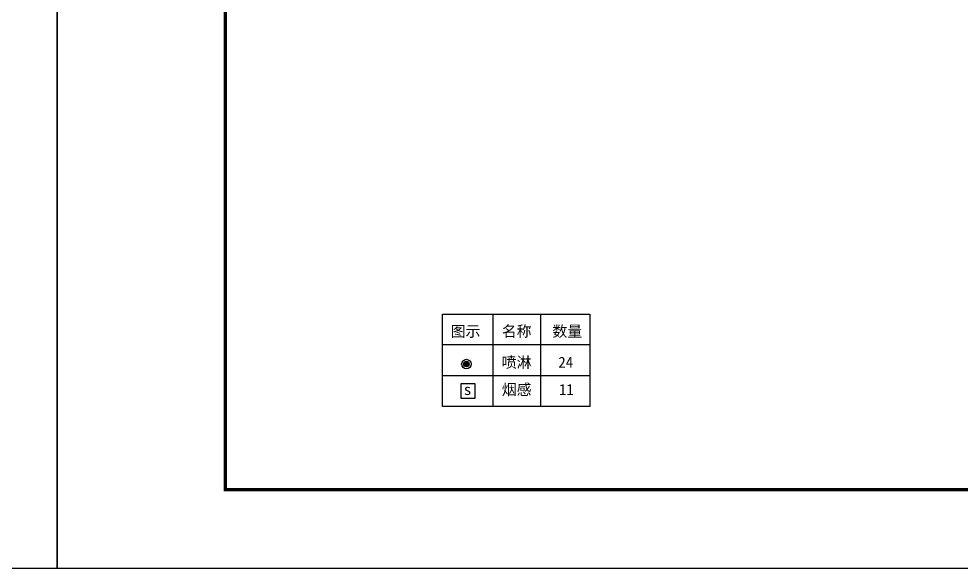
# Model space of a CAD drawing. Header units: millimetres. Extents: x 346472 to 732256, y -34068 to -15883.
# Drawn here: x 603364 to 610642, y -34068 to -29830 of the extents above; entities that cross this region are included whole.
import ezdxf

# ---------------------------------------------------------------- set-up
doc = ezdxf.new("R2010")
doc.units = ezdxf.units.MM
doc.header["$LTSCALE"] = 7
doc.layers.get('0').update_dxf_attribs({"lineweight": 0})
doc.layers.add('图框', color=9, linetype='Continuous')
doc.layers.add('消防', color=5, linetype='Continuous')
doc.styles.add('图签-仿宋', font='')
doc.styles.add('图签-黑体', font='')
doc.styles.get('图签-仿宋').set_extended_font_data('FangSong_GB2312')
doc.styles.get('图签-黑体').set_extended_font_data('SimHei')

# ---------------------------------------------------------------- blocks, each defined once
blk = doc.blocks.new('A$C1A5804E3')
at = {"color": 5, "ltscale": 2}
blk.add_lwpolyline([(-699236, -432956), (-698936, -432956), (-698936, -432656), (-699236, -432656)], close=True, dxfattribs=at)
at = {"color": 5, "ltscale": 2, "style": '图签-仿宋'}
blk.add_text('s', height=232, dxfattribs=at).set_placement((-699174, -432889))

msp = doc.modelspace()

# ---------------------------------------------------------------- hatches: boundary and pattern name
at = {"layer": '消防', "ltscale": 2}
msp.add_hatch(color=5, dxfattribs=at).paths.add_polyline_path([(606842.3, -32493.3, 1), (606798.5, -32493.3, 1)])

# ---------------------------------------------------------------- linework, layer by layer
at = {"layer": '图框', "color": 251}
for points in [[(577941.4, -34068.2), (603660.5, -34068.2), (603660.5, -15882.9), (577941.4, -15882.9)], [(603660.5, -34068.2), (629379.6, -34068.2), (629379.6, -15882.9), (603660.5, -15882.9)]]:
    msp.add_lwpolyline(points, close=True, dxfattribs=at)
at = {"layer": '图框', "color": 251, "const_width": 26}
msp.add_lwpolyline([(604959.5, -16489.1), (628773.5, -16489.1), (628773.5, -33462), (604959.5, -33462)], close=True, dxfattribs=at)
at = {"layer": '消防', "color": 5, "ltscale": 2}
for p, q in [((607023.7, -32109.6), (607023.7, -32821.8)), ((607393.2, -32109.6), (607393.2, -32821.8)), ((606634.8, -32343.6), (607774.9, -32343.6)), ((606634.8, -32582.7), (607774.9, -32582.7))]:
    msp.add_line(p, q, dxfattribs=at)
msp.add_lwpolyline([(607774.9, -32821.8), (606634.8, -32821.8), (606634.8, -32109.6), (607774.9, -32109.6), (607774.9, -32821.8)], dxfattribs=at)
for radius in [36.5, 21.9]:
    msp.add_circle((606820.4, -32493.3), radius, dxfattribs=at)

# ---------------------------------------------------------------- block references
at = {"layer": '消防', "color": 6, "ltscale": 2, "xscale": 0.3645, "yscale": 0.3645, "zscale": 0.3645}
msp.add_blockref('A$C1A5804E3', (861649.8, 125055.9), dxfattribs=at)

# ---------------------------------------------------------------- texts
at = {"layer": '消防', "color": 5, "ltscale": 2, "style": '图签-黑体'}
for s, p in [('图示', (606698.8, -32282.5)), ('名称', (607093.7, -32282.5)), ('数量', (607484.7, -32282.5)), ('喷淋', (607093.7, -32521.6)), ('24', (607530.6, -32521.6)), ('烟感', (607093.7, -32732.1)), ('11', (607535.1, -32732.1))]:
    msp.add_text(s, height=84.39, dxfattribs=at).set_placement(p)

doc.saveas('drawing.dxf')
